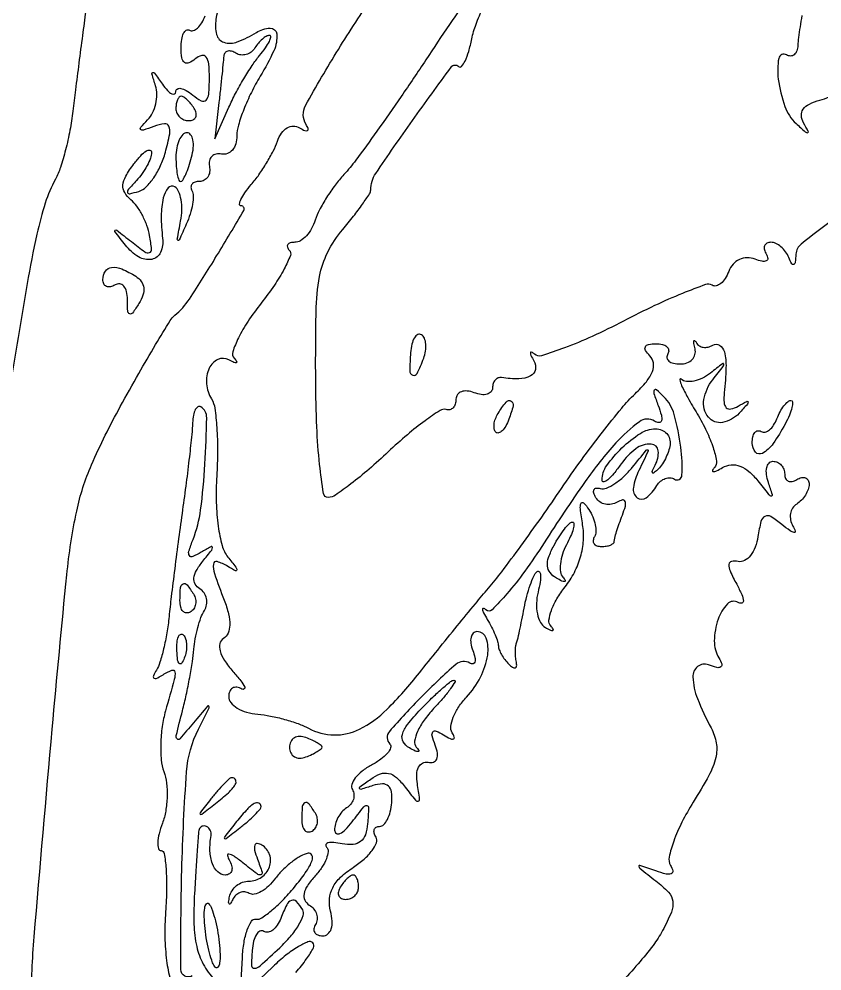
# Model space of a CAD drawing. Extents: x 0 to 848, y 0 to 1200.
# Drawn here: x 626.1 to 692.1, y 224.1 to 302.4 of the extents above; entities that cross this region are included whole.
import ezdxf

# ---------------------------------------------------------------- set-up
doc = ezdxf.new("R2010")
doc.units = 0

msp = doc.modelspace()

# ---------------------------------------------------------------- linework, layer by layer
for points in [[(643.013377, 304.704898, 0.073442), (642.285034, 302.335136, 0.099338), (642.343474, 301.078229, 0.258313), (642.940458, 300.437489, 0.172461), (644.04111, 300.466554, 0.047795), (645.61052, 301.250934, -0.129047), (646.734029, 301.60134, -0.401556), (647.276641, 301.127307, -0.129775), (647.041517, 299.749724, -0.030111), (645.931571, 297.6555, 0.021894), (645.194833, 296.318956, 0.021391), (644.571581, 294.912866, 0.021863), (644.132402, 293.633741, 0.07134), (644.003738, 292.75, -0.071655), (643.908667, 292.099851, -0.10234), (643.633911, 291.5875, -0.125092), (643.226078, 291.292822, -0.144545), (642.75, 291.25, 0.100253), (642.292652, 291.248882, 0.14682), (641.940625, 291.059375, 0.14682), (641.751118, 290.707348, 0.100253), (641.75, 290.25, -0.08289), (641.765278, 289.77264, -0.1107), (641.615476, 289.367188, -0.125071), (641.324806, 289.097737, -0.125321), (640.940983, 289, 0.074357), (640.568208, 288.944255, 0.145789), (640.320506, 288.779688, 0.18199), (640.235437, 288.535166, 0.125461), (640.315851, 288.25, -0.137005), (640.424337, 287.828923, -0.036544), (640.359261, 287.132812, -0.034205), (640.165117, 286.320694, -0.029484), (639.854343, 285.5, -0.001459), (639.263793, 284.19117, -0.432352), (639.163373, 284.157013, -0.327195), (639.108891, 284.269782, -0.001277), (639.385595, 285.749004, 0.040539), (639.481964, 286.650943, 0.048656), (639.42074, 287.501867, 0.055891), (639.223957, 288.184333, 0.15749), (638.90612, 288.558021, 0.377648), (638.365471, 288.465991, 0.112581), (637.965059, 287.649193, 0.058131), (637.793821, 286.172501, 0.030545), (637.908038, 284.325407, -0.135564), (637.73805, 283.174642, -0.247731), (637.012947, 282.601388, -0.186292), (635.934103, 282.803366, -0.088347), (634.863307, 283.76101, -0.001643), (633.981936, 284.892897, -0.445767), (634.001648, 285.001014, -0.312822), (634.137063, 284.993619, -0.001379), (635.338897, 284.053777, 0.01001), (636.451776, 283.214044, 0.241578), (636.825262, 283.15671, 0.35223), (636.997005, 283.423638, 0.016703), (636.838897, 284.553777, 0.044052), (636.620772, 285.372249, 0.033484), (636.245916, 286.222047, 0.034309), (635.782126, 286.976859, 0.064609), (635.296134, 287.5, -0.08516), (634.791893, 288.089351, -0.156923), (634.651605, 288.698067, -0.109595), (634.880468, 289.429834, -0.030363), (635.546134, 290.44113, -0.022862), (636.106022, 291.121494, -0.064523), (636.572927, 291.520908, -0.205433), (636.85775, 291.570843, -0.347875), (637, 291.39113, -0.090357), (636.91391, 290.918628, -0.033624), (636.632812, 290.301926, -0.031983), (636.228362, 289.655151, -0.033387), (635.75, 289.075, 0.010029), (635.098791, 288.356375, 0.237732), (635.033306, 288.09924, 0.415994), (635.201527, 287.992615, 0.018023), (635.94548, 288.19016, 0.122528), (636.55268, 288.553661, 0.047379), (637.183734, 289.313853, 0.043267), (637.740966, 290.306147, 0.040991), (638.130991, 291.397402, 0.014245), (638.492786, 292.923073, 0.15699), (638.426489, 293.539789, 0.336302), (638.049044, 293.747671, 0.054617), (637.185512, 293.522997, -0.010034), (636.324483, 293.214932, -0.291229), (636.107245, 293.268844, -0.390847), (636.104266, 293.460068, -0.012967), (636.671855, 294.062609, 0.080245), (637.081782, 294.635208, 0.058036), (637.347848, 295.375029, 0.057699), (637.437902, 296.161402, 0.076591), (637.327523, 296.871855, -0.004125), (637.028746, 297.841955, -0.433874), (637.091801, 297.950017, -0.297906), (637.236829, 297.89622, -0.003233), (637.890355, 297, 0.026304), (638.307211, 296.480473, 0.080508), (638.656911, 296.196906, 0.256423), (638.873967, 296.192858, 0.274032), (638.984687, 296.372445, -0.252988), (639.11266, 296.59956, -0.190508), (639.399408, 296.653396, -0.088992), (639.845641, 296.481124, -0.036711), (640.375, 296.103741, 0.05132), (641.079475, 295.631879, 0.331581), (641.47696, 295.693061, 0.178006), (641.702108, 296.189999, 0.018273), (641.75, 297.5, 0.023297), (641.695928, 298.65988, 0.136388), (641.48055, 299.224747, 0.311949), (641.115164, 299.350168, 0.105037), (640.589286, 299.074101, -0.066609), (640.061251, 298.743269, -0.279574), (639.704946, 298.785707, -0.193646), (639.486792, 299.162806, -0.035492), (639.428571, 299.981978, -0.035017), (639.476843, 300.670384, -0.074873), (639.628594, 301.179881, -0.144432), (639.852105, 301.431744, -0.285299), (640.109501, 301.432325, 0.223804), (640.416995, 301.39736, 0.103632), (640.771394, 301.606752, 0.071977), (641.12088, 302.032875, 0.044228), (641.406556, 302.617084, 0.041634)], [(663.206312, 304.44375, 0.003529), (661.470589, 301.910137, 0.002391), (659.527144, 299, -0.004217), (657.499286, 295.987338, -0.004798), (655.505285, 293.137279, -0.00437), (653.76855, 290.749369, -0.02666), (652.796534, 289.573715, 0.026183), (652.075003, 288.702715, 0.0198), (651.373857, 287.677559, 0.020158), (650.791056, 286.659589, 0.043107), (650.444049, 285.823715, -0.051265), (650.141057, 285.126155, -0.057972), (649.712341, 284.535716, -0.066479), (649.229245, 284.133583, -0.141286), (648.765946, 284, 0.059794), (648.389126, 283.954775, 0.179198), (648.177549, 283.812031, 0.250261), (648.149839, 283.603634, 0.107193), (648.306563, 283.360104, -0.299586), (648.399113, 282.911028, -0.026926), (647.892967, 281.815366, -0.028027), (647.082952, 280.47208, -0.017798), (646, 279, 0.021066), (644.923497, 277.516476, 0.032141), (644.131512, 276.137538, 0.033485), (643.66663, 275.007028, 0.270871), (643.77677, 274.479571, -0.037299), (643.986115, 274.210023, -0.490552), (643.951144, 274.106698, -0.19737), (643.767792, 274.117234, -0.018034), (643.354785, 274.333931, 0.242727), (642.446835, 274.373012, 0.18142), (641.73166, 273.648096, 0.125503), (641.513157, 272.375181, 0.119026), (641.922848, 271.124834, -0.105611), (642.192924, 270.368879, -0.016217), (642.353596, 268.771675, -0.017503), (642.416824, 266.846157, -0.014393), (642.353155, 264.790476, 0.021151), (642.315364, 262.625261, 0.028115), (642.47476, 260.663114, 0.030882), (642.795924, 259.07073, 0.105245), (643.272827, 258.133, -0.005409), (643.921177, 257.313601, -0.173809), (643.998775, 257.074963, -0.555197), (643.885102, 257.008764, -0.013676), (643.25, 257.367059, 0.056741), (642.384748, 257.761404, 0.477292), (642.07245, 257.558417, 0.110551), (642.162144, 256.791367, 0.006677), (642.961789, 254.600501, -0.029742), (643.321242, 253.454159, -0.06634), (643.423103, 252.547698, -0.096939), (643.277503, 251.877278, -0.153717), (642.896647, 251.436124, 0.203975), (642.605332, 251.023543, 0.124557), (642.626808, 250.418396, 0.075978), (642.989383, 249.638091, 0.033169), (643.684857, 248.728828, -0.012884), (644.318048, 247.967087, -0.049758), (644.648573, 247.44949, -0.379399), (644.606814, 247.290193, -0.286057), (644.416667, 247.284117, 0.095939), (644.003423, 247.427511, 0.167836), (643.651562, 247.359889, 0.167905), (643.416539, 247.08956, 0.096029), (643.333333, 246.660325, 0.175835), (643.512306, 246.167138, 0.082389), (644.034321, 245.718299, 0.066137), (644.806637, 245.379242, 0.049797), (645.719675, 245.211128, -0.027788), (646.763716, 245.065985, -0.018991), (647.929467, 244.790974, -0.019184), (649.036316, 244.438843, -0.036271), (649.891335, 244.058156, 0.118285), (651.982179, 243.511069, 0.121678), (654.069743, 243.981661, 0.080937), (656.331107, 245.614605, 0.028461), (659, 248.615198, -0.001844), (660.498852, 250.492615, -0.001527), (662.108558, 252.481244, -0.001541), (663.595589, 254.295446, -0.004147), (664.667432, 255.573182, 0.014341), (665.755026, 256.924715, 0.004369), (667.323998, 259.031177, 0.004371), (669.04113, 261.422705, 0.00476), (670.667432, 263.777318, -0.008429), (672.297364, 266.100545, -0.00811), (674.025261, 268.397881, -0.008064), (675.613122, 270.372687, -0.028984), (676.716436, 271.553952, 0.030845), (677.635038, 272.544816, 0.07849), (678.128634, 273.388713, 0.12557), (678.21537, 274.091749, 0.166082), (677.933102, 274.666898, -0.052436), (677.574246, 275.1101, -0.26367), (677.555756, 275.416667, -0.238441), (677.814172, 275.612013, -0.044817), (678.422678, 275.666667, -0.056228), (678.95633, 275.606464, -0.121312), (679.323238, 275.421875, -0.190134), (679.467898, 275.148993, -0.167862), (679.396994, 274.833333, 0.173729), (679.329887, 274.51779, 0.189143), (679.481998, 274.244792, 0.118144), (679.861101, 274.060077, 0.054602), (680.409598, 274, 0.083951), (680.969849, 274.094735, 0.115847), (681.398977, 274.367188, 0.130752), (681.628875, 274.773964, 0.124004), (681.63251, 275.25, -0.013522), (681.536093, 275.697812, -0.104704), (681.541122, 275.91067, -0.599324), (681.61385, 275.929915, -0.060357), (681.749305, 275.743769, 0.125204), (681.980701, 275.499143, 0.105917), (682.315661, 275.375723, 0.094753), (682.704231, 275.393985, 0.079585), (683.08541, 275.552786, -0.288978), (683.653586, 275.547642, -0.192652), (684.042708, 275.000818, -0.06766), (684.176195, 273.705819, -0.01823), (684.033778, 271.640689, 0.040394), (684.013828, 270.828765, 0.187998), (684.204659, 270.41028, 0.256131), (684.580198, 270.306419, 0.071315), (685.168623, 270.537394, -0.007479), (685.884717, 270.929976, -0.520743), (685.988516, 270.876768, -0.220537), (685.932797, 270.694854, -0.004208), (685.25, 269.946704, -0.160536), (683.891038, 269.196755, -0.280356), (682.727354, 269.635789, -0.211061), (682.365694, 271.068084, -0.124906), (683.092382, 272.707618, 0.001659), (683.974812, 273.838963, 0.250554), (684.00142, 273.995756, 0.514434), (683.902185, 274.026196, 0.002409), (682.907991, 273.258676, -0.05149), (682.237342, 272.838807, -0.063342), (681.539338, 272.599755, -0.075668), (680.920639, 272.567307, -0.158659), (680.484334, 272.758676, 0.720793), (680.37678, 272.696944, 0.059123), (680.531602, 272.225738, 0.019023), (681.038164, 271.237339, 0.007319), (681.813089, 269.903412, -0.02347), (682.586911, 268.466478, -0.033717), (683.122454, 267.124287, -0.035769), (683.391987, 266.026369, -0.230194), (683.236746, 265.493087, 0.068358), (683.070774, 265.25011, 0.556937), (683.12817, 265.157233, 0.116194), (683.395163, 265.219859, 0.015976), (683.901704, 265.49245, -0.111539), (684.599315, 265.710912, -0.111083), (685.32422, 265.608806, -0.088881), (686.059783, 265.169398, -0.048293), (686.786236, 264.402775, 0.00339), (687.668321, 263.286568, 0.18282), (687.897047, 263.151444, 0.560557), (687.990693, 263.258016, 0.007753), (687.665917, 264.25, -0.048448), (687.505348, 264.920394, -0.086249), (687.524475, 265.485937, -0.132104), (687.71268, 265.857763, -0.213023), (688.031385, 266, -0.108533), (688.400926, 265.918829, -0.099707), (688.715469, 265.688914, -0.095452), (688.926389, 265.345293, -0.090291), (689, 264.940983, 0.108972), (689.078288, 264.586039, 0.182303), (689.29375, 264.3746, 0.161196), (689.6179, 264.343488, 0.082592), (690, 264.5, -0.076764), (690.382383, 264.661825, -0.154201), (690.70625, 264.642737, -0.186277), (690.920761, 264.449529, -0.117858), (691, 264.118034, -0.086394), (690.925326, 263.689086, -0.053381), (690.701458, 263.227275, -0.051591), (690.37245, 262.804343, -0.063334), (689.983688, 262.489919, 0.114024), (689.650317, 262.159704, 0.098926), (689.473972, 261.699422, 0.092469), (689.482162, 261.179442, 0.085227), (689.675647, 260.680902, -0.052364), (689.866199, 260.271498, -0.559848), (689.7713, 260.156459, -0.12348), (689.442994, 260.289657, -0.012458), (688.769159, 260.808374, 0.031009), (687.860879, 261.455389, 0.262698), (687.378215, 261.476245, 0.218522), (687.051827, 261.064198, 0.022193), (686.803459, 259.808374, -0.053723), (686.575353, 258.944705, -0.076301), (686.182814, 258.255715, -0.099017), (685.694424, 257.841643, -0.179685), (685.183436, 257.764274, 0.094623), (684.632868, 257.773427, 0.345662), (684.414517, 257.530967, 0.125057), (684.51427, 256.986821, 0.015318), (685.056945, 255.893597, -0.018573), (685.470112, 255.047488, -0.085382), (685.602962, 254.520085, -0.376719), (685.468979, 254.34168, -0.192235), (685.171765, 254.393844, 0.357811), (684.290956, 254.275411, 0.104762), (683.533877, 253.015681, 0.078074), (683.217109, 251.24012, 0.144567), (683.599497, 249.83901, -0.055061), (683.831017, 249.351743, -0.344045), (683.747586, 249.107505, -0.210968), (683.417694, 249.053228, -0.028417), (682.732571, 249.272381, 0.267117), (681.845224, 249.133149, 0.238349), (681.456614, 248.274827, 0.083886), (681.836512, 246.494238, 0.028461), (682.954881, 244.084306, -0.081141), (683.376194, 242.852153, -0.101177), (683.335005, 241.645682, -0.065058), (682.771922, 240.175321, -0.016861), (681.48877, 237.98221, 0.023255), (680.559282, 236.345934, 0.031462), (679.885834, 234.784489, 0.032475), (679.510838, 233.477267, 0.194397), (679.628018, 232.792863, -0.085211), (679.810819, 232.339881, -0.371244), (679.683444, 232.105272, -0.153324), (679.253455, 232.080228, -0.022936), (678.414045, 232.332515, 0.002498), (677.104473, 232.785224, 0.518158), (677.010747, 232.71713, 0.226907), (677.092392, 232.552299, 0.001432), (678.42521, 231.514095, -0.037845), (679.454197, 230.584738, -0.15887), (679.808556, 229.842592, -0.132779), (679.689391, 228.956299, -0.023437), (678.961027, 227.427178, -0.039061), (678.187044, 226.218269, -0.015885), (676.958631, 224.697109, -0.015604), (675.528196, 223.137738, -0.019192)], [(627.119028, 221.439006, -0.020174), (627.360536, 226.920369, -0.001117), (628.84349, 244, -0.002658), (630.04131, 256.683687, -0.027075), (630.849846, 261.905758, -0.0514), (632.073982, 265.721261, -0.022392), (634.429379, 270.5, -0.003526), (635.949129, 273.218404, -0.00514), (637.329843, 275.590625, -0.002651), (638.528741, 277.578556, -0.086295), (638.898489, 278, 0.078388), (640.112908, 279.341125, 0.008509), (642.344555, 282.881881, 0.004297), (644.573254, 286.62728, 0.578878), (644.359201, 287, -0.438699), (644.227824, 287.142741, -0.090691), (644.328098, 287.514063, -0.045479), (644.662573, 288.07774, -0.020797), (645.193013, 288.75, 0.024792), (645.815711, 289.552278, 0.017002), (646.443948, 290.518618, 0.017174), (646.98662, 291.493095, 0.033029), (647.340938, 292.313382, -0.063551), (647.679379, 292.981909, -0.107943), (648.131754, 293.412021, -0.137788), (648.640635, 293.553554, -0.138627), (649.147446, 293.408874, 0.030515), (649.576041, 293.178853, 0.233804), (649.797759, 293.185019, 0.375186), (649.858906, 293.344672, 0.050412), (649.688269, 293.695374, -0.27029), (649.648626, 295.24301, -0.013119), (652.344944, 299.859781, -0.012849), (655.237618, 304.269884, -0.467722)], [(631.591867, 303, 0.001223), (631.32463, 301.005661, 0.000824), (631.028912, 298.727945, 0.00083), (630.750139, 296.523632, 0.00165), (630.537921, 294.775981, -0.017992), (630.296065, 293.212972, -0.01565), (629.933168, 291.596205, -0.015925), (629.512172, 290.153603, -0.043929), (629.096699, 289.180683, 0.045358), (628.270861, 287.231431, 0.023213), (627.578031, 284.664983, 0.011919), (626.78386, 280.610283, 0.001969), (625.469835, 272.75, 0.023571)], [(692.957829, 285.852444, 0.00997), (690.352641, 283.860865, 0.214796), (689.921053, 283.021642, -0.016463), (689.864882, 282.360531, -0.259955), (689.737121, 282.183948, -0.400722), (689.573685, 282.239281, -0.024646), (689.337719, 282.75, 0.061896), (689.072143, 283.227966, 0.05974), (688.69489, 283.632812, 0.064692), (688.268252, 283.907552, 0.111184), (687.85765, 284, 0.119997), (687.535067, 283.921451, 0.187044), (687.348041, 283.709615, 0.152563), (687.331808, 283.389517, 0.075506), (687.492921, 283.011454, -0.113704), (687.607357, 282.674215, -0.328537), (687.488981, 282.47409, -0.156516), (687.135695, 282.441753, -0.036809), (686.560367, 282.615209, 0.093348), (685.899735, 282.735594, 0.108025), (685.276775, 282.595554, 0.105905), (684.760066, 282.204895, 0.086717), (684.403645, 281.609498, -0.049045), (684.1141, 281.031524, -0.078271), (683.75111, 280.616532, -0.11052), (683.376031, 280.423273, -0.205105), (683.043358, 280.473203, 0.229288), (682.501759, 280.529071, 0.009112), (680.594812, 279.797717, 0.014484), (678.317062, 278.798488, 0.009562), (675.756961, 277.525308, -0.0123), (673.195198, 276.26875, -0.018863), (670.912627, 275.32059, -0.013833), (669.031678, 274.679852, -0.264259), (668.448493, 274.807849, 0.057339), (668.208604, 274.978459, 0.541577), (668.116592, 274.929493, 0.136802), (668.158767, 274.70145, 0.016851), (668.398692, 274.25, -0.179305), (668.518649, 273.539903, -0.23057), (668.128038, 273.016045, -0.117196), (667.168331, 272.777581, -0.041729), (665.75, 272.881579, 0.132511), (665.464337, 272.850929, 0.11996), (665.220312, 272.680683, 0.103422), (665.056543, 272.39249, 0.077818), (665, 272.031385, -0.184534), (664.877514, 271.710807, -0.147206), (664.559375, 271.516384, -0.100118), (664.074366, 271.488865, -0.055937), (663.5, 271.638374, 0.06502), (662.926101, 271.77672, 0.112257), (662.440625, 271.719716, 0.151946), (662.121257, 271.480915, 0.158089), (662, 271.106989, -0.074892), (661.939097, 270.702668, -0.115375), (661.761459, 270.398615, -0.140989), (661.496851, 270.242801, -0.138552), (661.187946, 270.25, 0.221507), (660.69059, 270.18127, 0.014378), (659.457661, 269.33406, 0.018767), (658.005729, 268.187691, 0.012743), (656.437946, 266.780843, -0.011072), (654.858448, 265.353927, -0.015122), (653.370092, 264.144671, -0.011882), (652.09364, 263.217316, -0.143816), (651.524068, 263.029286, -0.379519), (651.116785, 263.366987, -0.011334), (650.805336, 265.741661, -0.016537), (650.574718, 268.824286, -0.008678), (650.481497, 272.668233, -0.006457), (650.515499, 278.312308, -0.039705), (650.800653, 281.203591, -0.072868), (651.463095, 283.18165, -0.057782), (652.707429, 285.064146, 0.008713), (653.5857, 286.145617, 0.012321), (654.326557, 287.140639, 0.008501), (654.904785, 287.988795, 0.146374), (655, 288.307072, -0.149766), (655.414108, 289.658577, -0.005799), (658.424174, 293.999974, -0.003683), (661.606358, 298.408661, -0.459717), (662.211663, 298.455004, 0.431581), (662.454195, 298.462152, 0.069596), (662.747523, 298.902624, 0.041678), (663.046052, 299.683341, 0.020585), (663.299408, 300.715278, -0.039943), (663.647218, 301.927419, -0.025663), (664.231464, 303.269488, -0.025765)], [(690.419748, 302.638395, 0.006862), (690.260184, 301.702976, 0.006944), (690.136236, 300.831891, 0.01727), (690.076511, 300.190983, -0.068641), (689.984962, 299.728563, -0.133346), (689.77468, 299.419636, -0.1779), (689.483011, 299.311211, -0.14025), (689.156441, 299.403314, 0.527636), (688.510381, 299.116776, 0.079998), (688.471847, 297.417208, 0.049708), (689.012407, 295.172555, 0.122255), (689.934001, 293.762703, 0.004103), (690.692404, 293.069756, 0.208207), (690.878902, 293.007627, 0.535549), (690.933776, 293.108442, 0.007783), (690.546089, 293.817308, -0.114356), (690.36757, 294.41924, -0.172862), (690.518054, 294.939136, -0.125065), (691.023488, 295.363018, -0.048351), (691.888137, 295.680998, 0.053363), (692.641003, 295.966447, 0.090962)], [(640.338703, 223.70933, -0.585355), (639.404701, 224.226377, -0.007808), (639.482907, 232.395499, -0.011833), (639.878496, 240.486495, -0.098935), (640.849924, 244, 0.000875), (641.723772, 245.740836, 0.296902), (641.707602, 245.88238, 0.467549), (641.598996, 245.882935, 0.001085), (640.436435, 244.5, -0.00459), (639.315619, 243.185539, -0.45095), (639.097518, 243.183733, -0.248425), (639.025553, 243.471818, -0.002712), (639.53829, 245.5, 0.009795), (639.847111, 246.798722, 0.007634), (640.13336, 248.221084, 0.007729), (640.359396, 249.554894, 0.018558), (640.474705, 250.550498, -0.025504), (640.587463, 251.418444, -0.020917), (640.793395, 252.330718, -0.021411), (641.05426, 253.15455, -0.051069), (641.333996, 253.7314, 0.093102), (641.519632, 254.213002, 0.096351), (641.514596, 254.723072, 0.099211), (641.320577, 255.182284, 0.10531), (640.967754, 255.519929, -0.123713), (640.583939, 255.914921, -0.158267), (640.478336, 256.408098, -0.106288), (640.678377, 257.022486, -0.038601), (641.201442, 257.780986, 0.004237), (641.936338, 258.704019, 0.209233), (641.993236, 258.925539, 0.520164), (641.868992, 258.985617, 0.008404), (641.080061, 258.527914, -0.031869), (640.383265, 258.166223, -0.370429), (640.111233, 258.248717, -0.221802), (640.063487, 258.613047, -0.016407), (640.40659, 259.585955, 0.060186), (641.027828, 262.002543, 0.018235), (641.387286, 265.777701, 0.01061), (641.529188, 269.585722, 0.264215), (641.043824, 270.472915, 0.279083), (640.806221, 270.475115, 0.140224), (640.592522, 270.248969, 0.075187), (640.437134, 269.792911, 0.036074), (640.371449, 269.176581, -0.017316), (640.304836, 268.208299, -0.002974), (640.103927, 266.376871, -0.003237), (639.841225, 264.228635, -0.002885), (639.540953, 262, 0.001925), (639.220427, 259.655072, 0.001597), (638.896864, 257.156905, 0.001612), (638.615042, 254.865678, 0.004351), (638.434323, 253.236273, -0.016002), (638.25493, 251.903114, -0.016438), (637.991854, 250.596161, -0.016403), (637.689922, 249.480548, -0.064203), (637.396024, 248.831764, 0.030267), (637.154844, 248.382909, 0.321229), (637.191707, 248.190295, 0.308619), (637.389507, 248.158094, 0.029074), (637.845492, 248.404508, -0.037045), (638.669274, 248.832875, -0.505966), (638.918019, 248.686678, -0.092866), (638.867142, 248.071975, -0.002588), (638.14529, 245.493398, 0.034555), (637.871022, 244.200579, 0.028259), (637.75317, 242.791811, 0.029133), (637.794269, 241.478793, 0.064098), (638.010641, 240.5, -0.05909), (638.225811, 239.570738, -0.034477), (638.272258, 238.426563, -0.034024), (638.15928, 237.25793, -0.048324), (637.890102, 236.25, 0.026908), (637.619619, 235.387051, 0.049716), (637.50947, 234.66112, 0.07629), (637.559566, 234.167043, 0.342056), (637.774751, 234.000622, -0.371293), (638.044315, 233.768841, -0.018702), (638.184597, 232.52364, -0.022506), (638.232961, 230.900065, -0.013488), (638.151538, 228.971725, 0.021481), (638.096532, 226.874213, 0.028016), (638.236072, 224.959646, 0.030362), (638.534437, 223.403872, 0.111089)], [(624.46589, 255, -0.000837), (623.736161, 233.756128, -0.006167)], [(648.841073, 223.993777, 0.029696), (649.731553, 225.109823, 0.030139), (650.297874, 226.025653, 0.3311), (650.238757, 226.42791, 0.302167), (649.845198, 226.507078, 0.037971), (649.028096, 226.097878, 0.034408), (648.030048, 225.401842, 0.021557), (646.960039, 224.461715), (644.281414, 221.895429), (644.457909, 225.197715, -0.026896), (644.593036, 226.453702, -0.043963), (644.856568, 227.490871, -0.056293), (645.19598, 228.195017, -0.295922), (645.567202, 228.366954, 0.186768), (646.065294, 228.482321, 0.026481), (646.91779, 229.130172, 0.027169), (647.885004, 230.044158, 0.020085), (648.855061, 231.151974, 0.018549), (649.732961, 232.326325, 0.060545), (650.18367, 233.183866, 0.202098), (650.16772, 233.628398, 0.349081), (649.855061, 233.78502, 0.078388), (649.24206, 233.551642, 0.033599), (648.510763, 233.064748, 0.032203), (647.786003, 232.430421, 0.036606), (647.181578, 231.73327, -0.042787), (646.614693, 231.095493, -0.059351), (646.001881, 230.639137, -0.074977), (645.437775, 230.419134, -0.196409), (645.016988, 230.489501, 0.117837), (644.654919, 230.609078, 0.111173), (644.269449, 230.555918, 0.102421), (643.91953, 230.33526, 0.086326), (643.66041, 229.981231, -0.021354), (643.472983, 229.640017, -0.481341), (643.375818, 229.627455, -0.241254), (643.32848, 229.766251, -0.013785), (643.408333, 230.225, -0.094609), (643.607705, 230.712011, -0.079717), (643.982448, 231.125469, -0.079021), (644.47118, 231.403785, -0.090231), (645, 231.5, 0.150932), (646.03264, 231.818984, 0.157911), (646.683157, 232.660022, 0.170138), (646.691336, 233.673787, 0.173779), (646.064241, 234.460297, 0.110213), (645.684304, 234.59215, 0.359261), (645.476729, 234.457542, 0.140627), (645.465742, 234.039344, 0.026416), (645.698685, 233.301938, -0.010751), (646.077899, 232.220617, -0.434858), (645.969183, 232.023766, -0.228292), (645.665878, 232.086217, -0.005425), (644.495272, 233, 0.015253), (643.77191, 233.542125, 0.098966), (643.357363, 233.724946, 0.531276), (643.234924, 233.608889, 0.094388), (643.367059, 233.25, -0.063696), (643.577268, 232.7713, -0.132816), (643.586349, 232.367188, -0.188594), (643.399421, 232.102241, -0.146934), (643.059017, 232, -0.192799), (642.436678, 232.249237, -0.115856), (641.995628, 232.924978, -0.080383), (641.79819, 233.967551, -0.045867), (641.881579, 235.25, 0.154139), (641.8172, 235.67809, 0.161756), (641.519284, 235.981736, 0.211227), (641.159054, 236.002601, 0.217734), (640.90739, 235.75, 0.069976), (640.86437, 235.553034, 0.000688), (640.75708, 234.104688, 0.002251), (640.643219, 232.43446, 0.001455), (640.525743, 230.5, 0.020039), (640.480777, 227.955644, 0.050706), (640.708858, 226.121637, 0.066315), (641.246578, 224.682103, 0.06244), (642.150953, 223.400847, -0.039328)]]:
    msp.add_lwpolyline(points, format="xyb")
for points in [[(645.489919, 299.983688, -0.090427), (645.179369, 299.639411, -0.095498), (644.77286, 299.434921, -0.099685), (644.334197, 299.401101, -0.108373), (643.930902, 299.542705, 0.067996), (643.569612, 299.703091, 0.128608), (643.253213, 299.711382, 0.172444), (643.032656, 299.569657, 0.14428), (642.9311, 299.309017, -0.004062), (642.886237, 298.828441, -0.000597), (642.786348, 297.856399, -0.000674), (642.665375, 296.707907, -0.000579), (642.535082, 295.5), (642.207963, 292.5), (643.353982, 295.104412, -0.017435), (643.892977, 296.221933, -0.012671), (644.566513, 297.427169, -0.012829), (645.264812, 298.539487, -0.027227), (645.872445, 299.354412, 0.019069), (646.359935, 299.986433, 0.040509), (646.676227, 300.516608, 0.07403), (646.789889, 300.872498, 0.4623), (646.681462, 301, 0.132438), (646.421432, 300.929895, 0.044908), (646.099032, 300.701458, 0.040919), (645.771863, 300.372589, 0.036876)], [(639, 295, 0.105053), (639.081062, 294.618444, 0.099167), (639.311086, 294.29375, 0.09642), (639.654762, 294.076123, 0.093332), (640.059017, 294, 0.108972), (640.413961, 294.078288, 0.182303), (640.6254, 294.29375, 0.161196), (640.656512, 294.6179, 0.082592), (640.5, 295, 0.029505), (640.231006, 295.382774, 0.035638), (639.933975, 295.70625, 0.038439), (639.65171, 295.934461, 0.151918), (639.440983, 296, 0.210953), (639.272352, 295.92554, 0.081139), (639.129539, 295.70625, 0.061769), (639.032345, 295.382849, 0.042167)], [(639, 291, 0.018041), (639.027671, 290.233356, 0.029316), (639.112615, 289.5875, 0.029396), (639.233718, 289.109555, 0.326917), (639.383369, 289, 0.269386), (639.560437, 289.102864, 0.023188), (639.807757, 289.5875, 0.025621), (640.061542, 290.233613, 0.016817), (640.289749, 291, 0.040966), (640.424365, 291.766322, 0.070464), (640.392877, 292.4125, 0.106581), (640.210205, 292.842465, 0.24384), (639.90638, 293, 0.206609), (639.559898, 292.850443, 0.082769), (639.266249, 292.4125, 0.063112), (639.066544, 291.765641, 0.043375)], [(635.697214, 281.208294, -0.092797), (636.152692, 280.782841, -0.129779), (636.35644, 280.267172, -0.11243), (636.292169, 279.661663, -0.058625), (635.962526, 278.973607, -0.013574), (635.436752, 278.190121, -0.33498), (635.202664, 278.116132, -0.302115), (635.047548, 278.322877, -0.012107), (635.015313, 279.309017, 0.055749), (634.93719, 279.957742, 0.119238), (634.710748, 280.405088, 0.187649), (634.380043, 280.583129, 0.170746), (634, 280.5, -0.082592), (633.6179, 280.343488, -0.161196), (633.29375, 280.3746, -0.182303), (633.078288, 280.586039, -0.108972), (633, 280.940983, -0.144623), (633.202677, 281.627037, -0.228219), (633.716819, 281.94052, -0.12702), (634.559848, 281.809741, -0.03994)], [(658.269735, 274.930722, 0.01644), (658.207033, 273.449592, 0.30258), (658.451701, 273.07469, 0.402215), (658.807591, 273.208603, 0.01992), (659.349337, 274.467975, 0.05214), (659.509264, 275.063819, 0.063531), (659.527236, 275.640664, 0.075558), (659.408436, 276.11266, 0.156206), (659.163912, 276.398697, 0.259868), (658.868239, 276.412037, 0.140997), (658.592392, 276.158362, 0.079088), (658.379055, 275.638259, 0.039075)], [(678.610693, 270.585955, -0.023824), (678.86941, 269.795604, -0.124481), (678.878961, 269.341373, -0.362573), (678.681463, 269.191712, -0.127275), (678.315299, 269.305135, 0.307299), (677.061167, 269.251545, 0.048826), (675.14021, 267.509622, 0.031725), (672.610434, 264.337615, 0.009973), (669.232038, 259.29037, -0.013328), (667.649562, 256.960158, -0.022705), (666.190485, 255.113272, -0.019368), (664.961766, 253.801606, -0.39747), (664.465972, 253.79037, 0.098056), (664.254405, 253.916758, 0.562677), (664.17333, 253.850921, 0.086165), (664.271397, 253.542858, 0.014469), (664.574362, 253, -0.016966), (664.918086, 252.376819, -0.018092), (665.210963, 251.744792, -0.017978), (665.422638, 251.185491, -0.075867), (665.484687, 250.833333, 0.088734), (665.548346, 250.519246, 0.034487), (665.740294, 250.117708, 0.032795), (666.013299, 249.701406, 0.034864), (666.333333, 249.333333, 0.045993), (666.641933, 249.076826, 0.218261), (666.86261, 249.038542, 0.313508), (666.981271, 249.177949, 0.074301), (666.964912, 249.5, -0.024973), (666.901871, 249.919545, -0.023303), (666.879038, 250.353125, -0.023992), (666.895275, 250.739864, -0.069606), (666.955889, 251, 0.034573), (667.053956, 251.318385, 0.003736), (667.223694, 252.069663, 0.004573), (667.411156, 252.968632, 0.00367), (667.596921, 253.939278, -0.018881), (667.814443, 254.914238, -0.021583), (668.097139, 255.82673, -0.021343), (668.400458, 256.572533, -0.103021), (668.670262, 256.939278, -0.420252), (668.848987, 256.927739, -0.168685), (668.949025, 256.674643, -0.05194), (668.912278, 256.078832, -0.019013), (668.74153, 255.250996, 0.051926), (668.615551, 254.341682, 0.059569), (668.69004, 253.468374, 0.068797), (668.942073, 252.759193, 0.144076), (669.34388, 252.340671, 0.017867), (669.760955, 252.121487, 0.18771), (669.949699, 252.10692, 0.499661), (669.986734, 252.208386, 0.03945), (669.782755, 252.473586, -0.219626), (669.636192, 252.943856, -0.055518), (669.832433, 253.741651, -0.046156), (670.286424, 254.69518, -0.032489), (670.959067, 255.675091, 0.047914), (671.722915, 256.864803, 0.049943), (672.233853, 258.162051, 0.051538), (672.466006, 259.495153, 0.058386), (672.404777, 260.79118, -0.009386), (672.215717, 262.085207, -0.128269), (672.276324, 262.553, -0.548595), (672.484871, 262.591656, -0.042172), (672.912482, 262.047746, -0.045252), (673.241534, 261.433091, -0.049626), (673.442512, 260.787753, -0.055641), (673.495786, 260.207611, -0.134294), (673.375, 259.797746, 0.111548), (673.27049, 259.494014, 0.183592), (673.337881, 259.234338, 0.15914), (673.573209, 259.059818, 0.080793), (673.940983, 259, 0.037631), (674.346537, 259.030566, 0.056473), (674.688914, 259.12285, 0.074153), (674.92276, 259.258031, 0.228512), (675, 259.418213, -0.067459), (675.034334, 259.671534, -0.007698), (675.196795, 260.226413, -0.009187), (675.413402, 260.883138, -0.00736), (675.669939, 261.582257, 0.025479), (675.911263, 262.321702, 0.163644), (675.888036, 262.70901, 0.369149), (675.666798, 262.82397, 0.081564), (675.239037, 262.647733, -0.093481), (674.769836, 262.467282, -0.096465), (674.272561, 262.473051, -0.099139), (673.824532, 262.663303, -0.104888), (673.494769, 263.008465, -0.059621), (673.318169, 263.389029, -0.190998), (673.335198, 263.663018, -0.257463), (673.522425, 263.798752, -0.09794), (673.855088, 263.774777, 0.165532), (674.352146, 263.805077, 0.047957), (675.041549, 264.168216, 0.04254), (675.788459, 264.754727, 0.0344), (676.484584, 265.5, -0.000832), (677.633606, 266.908736, -0.343023), (677.749317, 266.935102, -0.417366), (677.784838, 266.835687, -0.000912), (677.019982, 265.25, 0.070369), (676.568365, 263.843748, 0.268566), (676.875883, 263.012948, 0.357127), (677.622994, 263.008826, 0.084379), (678.510081, 264.016312, -0.077902), (678.810891, 264.366945, -0.090282), (679.190759, 264.587564, -0.10078), (679.589098, 264.645816, -0.125122), (679.945247, 264.533839, 0.571167), (680.55992, 264.857229, 0.044681), (680.466416, 267.151828, 0.034657), (679.920089, 269.856446, 0.130928), (679.055893, 271.334862, 0.017819), (678.473446, 271.872927, 0.466095), (678.287929, 271.842581, 0.219507), (678.258648, 271.562545, 0.009003)], [(666.345077, 269.456872, -0.035865), (666.083816, 268.899181, -0.069269), (665.786868, 268.507038, -0.118528), (665.50546, 268.335123, -0.281567), (665.276326, 268.390341, -0.156651), (665.142323, 268.651151, -0.070517), (665.133355, 269.040231, -0.059701), (665.242038, 269.490157, -0.049364), (665.458881, 269.933469, -0.030391), (666.120758, 270.871774, -0.36195), (666.525317, 270.954259, -0.344086), (666.696703, 270.564815, -0.029555)], [(689.029806, 269.055694, -0.030326), (688.046036, 267.458412, -0.109141), (687.168279, 266.655798, -0.36486), (686.60243, 266.756671, -0.175437), (686.333333, 267.5, -0.051237), (686.385644, 268.009144, -0.111339), (686.547344, 268.364975, -0.186095), (686.786219, 268.51292, -0.187169), (687.061882, 268.461755, 0.197208), (687.38442, 268.408327, 0.113133), (687.744856, 268.582691, 0.081053), (688.090811, 268.966815, 0.051297), (688.36383, 269.505744, -0.030887), (688.624919, 270.077806, -0.04047), (688.935224, 270.561062, -0.045541), (689.247259, 270.900932, -0.186377), (689.503799, 271, -0.408992), (689.646181, 270.860138, -0.064334), (689.598273, 270.42886, -0.04164), (689.388845, 269.801835, -0.021457)], [(679.582666, 267.362278, -0.046963), (679.446732, 266.805806, -0.033111), (679.196027, 266.212238, -0.033566), (678.877194, 265.671734, -0.058167), (678.535286, 265.278944, -0.032353), (678.241636, 265.044547, -0.470839), (678.129543, 265.075705, -0.220372), (678.132098, 265.255207, -0.01807), (678.355987, 265.680902, 0.15209), (678.616545, 266.854623, 0.378331), (678.030611, 267.41601, 0.171115), (676.77085, 267.028641, 0.080805), (675.568422, 265.794224, -0.01752), (674.964871, 264.993746, -0.0452), (674.460724, 264.475307, -0.132037), (674.148111, 264.325653, -0.469169), (674, 264.448753, -0.155197), (674.380147, 265.64398, -0.047449), (675.632334, 267.098752, -0.047571), (677.145848, 268.298335, -0.144782), (678.391211, 268.666667, -0.096429), (678.9042, 268.566804, -0.111987), (679.311646, 268.283502, -0.115339), (679.549009, 267.859669, -0.107052)], [(671.070368, 259.131483, 0.044238), (670.740635, 258.358024, 0.051989), (670.574095, 257.579249, 0.059881), (670.582696, 256.908747, 0.15162), (670.785184, 256.471158, -0.051743), (670.969033, 256.219504, -0.535795), (670.922041, 256.123741, -0.147374), (670.699681, 256.160031, -0.016962), (670.247296, 256.400363, -0.095464), (669.727801, 256.849247, -0.14788), (669.512713, 257.39695, -0.107083), (669.607358, 258.105555, -0.036332), (670.032479, 259.060688, -0.018686), (670.466472, 259.803497, -0.026088), (670.912363, 260.430327, -0.024663), (671.318031, 260.893061, -0.203153), (671.570368, 261, -0.42635), (671.693836, 260.871329, -0.055108), (671.629743, 260.451123, -0.037828), (671.418554, 259.848522, -0.019675)], [(640.457295, 255.069098, -0.090093), (640.612382, 254.673795, -0.095385), (640.614038, 254.257398, -0.099739), (640.463027, 253.88478, -0.108766), (640.182979, 253.613087, -0.158515), (639.860929, 253.534562, -0.191218), (639.582917, 253.669932, -0.126631), (639.394948, 254.024148, -0.059057), (639.333333, 254.543989, -0.019984), (639.376303, 255.618676, -0.269722), (639.59208, 255.929499, -0.350126), (639.913397, 255.852054, -0.02679)], [(663.381557, 250.448062, -0.033244), (663.556136, 249.883584, -0.114378), (663.558313, 249.502708, -0.305925), (663.404496, 249.357976, -0.180622), (663.146998, 249.40915, 0.329772), (661.999285, 249.313083, 0.017431), (659.159178, 246.638185, 0.017424), (656.529786, 243.790946, 0.392528), (656.568062, 242.765271, -0.294197), (656.636606, 242.44858, -0.089583), (656.373208, 242.006951, -0.058223), (655.824544, 241.507974, -0.032585), (655.057638, 241.030847, 0.041316), (654.288085, 240.533253, 0.063031), (653.724764, 239.973228, 0.085397), (653.439202, 239.440496, 0.222373), (653.488304, 239.018925, -0.114643), (653.61788, 238.634728, -0.100378), (653.574188, 238.212402, -0.093637), (653.363162, 237.816676, -0.085354), (653.016312, 237.510081, 0.075625), (652.62987, 237.181577, 0.054863), (652.307884, 236.716624, 0.054894), (652.094904, 236.193125, 0.075998), (652.031803, 235.690983, 0.240281), (652.177878, 235.422523, 0.265679), (652.469909, 235.398672, 0.091696), (652.931226, 235.728531, 0.029755), (653.478568, 236.368325, -0.004408), (654.427341, 237.59841, -0.262162), (654.678171, 237.70216, -0.39304), (654.822276, 237.531497, -0.006857), (654.741266, 236.215318, -0.061833), (654.559823, 235.314193, -0.145654), (654.169953, 234.758124, -0.149692), (653.547619, 234.514687, -0.066584), (652.659195, 234.565633, 0.023787), (651.957667, 234.666417, 0.074638), (651.48353, 234.640847, 0.262287), (651.321714, 234.500093, 0.289526), (651.366875, 234.299792, -0.22465), (651.498772, 233.930958, -0.06897), (651.3567, 233.340827, -0.053836), (650.990595, 232.640246, -0.03663), (650.437039, 231.930429, 0.034984), (649.800942, 231.120274, 0.099314), (649.524113, 230.461299, 0.161207), (649.58715, 229.938244, 0.145417), (649.951169, 229.530179, -0.084757), (650.320574, 229.204427, -0.093396), (650.545944, 228.784686, -0.100439), (650.593674, 228.337334, -0.115423), (650.457295, 227.930902, 0.104238), (650.329473, 227.576167, 0.179617), (650.396316, 227.273452, 0.165024), (650.652117, 227.070406, 0.086169), (651.057614, 227, 0.178798), (651.482046, 227.156787, 0.13996), (651.755194, 227.569213, 0.09344), (651.833799, 228.218278, 0.047525), (651.701703, 229.032688, -0.08363), (651.611735, 230.041956, -0.100612), (651.873175, 230.956258, -0.08467), (652.519332, 231.809775, -0.043482), (653.576485, 232.642072, 0.034555), (654.457943, 233.310939, 0.051968), (655.114276, 234.017232, 0.066876), (655.472396, 234.655435, 0.237145), (655.432397, 235.109384, -0.071999), (655.284363, 235.450143, -0.147742), (655.29223, 235.738382, -0.188955), (655.450608, 235.928661, -0.126452), (655.728179, 236, 0.203581), (656.06292, 236.142187, 0.07393), (656.368813, 236.570792, 0.058148), (656.602582, 237.199275, 0.041211), (656.720762, 237.943122, 0.049776), (656.699387, 238.823156, 0.178436), (656.445449, 239.31463, 0.200748), (655.957122, 239.489848, 0.06441), (655.183567, 239.34879, -0.003998), (654.18992, 239.040317, -0.403803), (654.071727, 239.101032, -0.326787), (654.116417, 239.243982, -0.003494), (655, 239.88701, -0.06543), (655.791631, 240.31073, -0.148229), (656.462695, 240.355393, -0.128849), (657.107632, 240.016229, -0.044081), (657.827567, 239.231342, 0.004796), (658.681213, 238.139905, 0.29839), (658.903722, 238.066785, 0.378296), (659.018416, 238.239942, 0.006012), (658.827567, 239.5, -0.051436), (658.781022, 240.280552, -0.10612), (658.934327, 240.869461, -0.159701), (659.262038, 241.198849, -0.167751), (659.714012, 241.261996, 0.124855), (660.163924, 241.28669, 0.223163), (660.431315, 241.532015, 0.142394), (660.481554, 242.002424, 0.047515), (660.294073, 242.676041, -0.023766), (660.039499, 243.447122, -0.245566), (660.107149, 243.764146, -0.334384), (660.376459, 243.828217, -0.035451), (660.98457, 243.509536, 0.021602), (661.5153, 243.212405, 0.182828), (661.782684, 243.184086, 0.436517), (661.861245, 243.330848, 0.055529), (661.689089, 243.694048, -0.174722), (661.579081, 244.216258, -0.061009), (661.779648, 244.969616, -0.051541), (662.225219, 245.815015, -0.040517), (662.867914, 246.627847, 0.069731), (664.010925, 248.260504, 0.078435), (664.604208, 250.081218, 0.122239), (664.487394, 251.455124, 0.321073), (663.726345, 252, 0.19813), (663.418329, 251.872959, 0.14342), (663.23718, 251.544118, 0.094453), (663.221993, 251.042504, 0.052129)], [(639.683114, 249.8125, -0.054073), (639.461564, 249.395823, -0.470617), (639.279315, 249.37858, -0.168741), (639.137993, 249.670344, -0.018894), (639.078947, 250.416667, -0.028489), (639.089945, 251.112848, -0.077125), (639.200665, 251.592839, -0.208169), (639.385309, 251.77538, -0.296942), (639.604167, 251.729167, -0.126455), (639.797407, 251.402231, -0.060344), (639.876576, 250.916927, -0.05415), (639.839148, 250.359369, -0.051402)], [(660.165168, 245.675813, 0.03344), (659.384385, 244.724639, 0.049303), (658.846098, 243.78874, 0.061703), (658.601704, 242.999167, 0.232587), (658.740854, 242.515488, -0.050854), (658.936808, 242.249842, -0.540196), (658.887722, 242.149925, -0.14629), (658.653493, 242.189392, -0.01664), (658.174795, 242.445171, -0.130702), (657.668321, 242.950163, -0.205698), (657.59518, 243.550692, -0.098353), (658.017761, 244.36118, -0.019378), (659.099109, 245.605496, -0.010322), (659.997265, 246.522836, -0.014708), (660.834707, 247.296615, -0.010606), (661.554149, 247.896813, -0.170131), (661.848628, 248, -0.579954), (661.922449, 247.870979, -0.02387), (661.560362, 247.31727, -0.021085), (660.967948, 246.568016, -0.01075)], [(648.333333, 242.5, 0.112027), (648.43744, 242.041183, 0.147408), (648.725, 241.72559, 0.136649), (649.157796, 241.606966, 0.090826), (649.666667, 241.70233, 0.017491), (650.177494, 241.919139, 0.025698), (650.608333, 242.1477, 0.023571), (650.929687, 242.361132, 0.238735), (651, 242.5, 0.238735), (650.929687, 242.638868, 0.023571), (650.608333, 242.8523, 0.025698), (650.177494, 243.080861, 0.017491), (649.666667, 243.29767, 0.090826), (649.157796, 243.393034, 0.136649), (648.725, 243.27441, 0.147408), (648.43744, 242.958817, 0.112027)], [(641.872445, 238.25, 0.001576), (640.99236, 237.120493, 0.377591), (641, 237, 0.377591), (641.120493, 236.99236, 0.001576), (642.25, 237.872445, 0.017685), (643.306759, 238.76332, 0.065617), (643.869516, 239.426111, 0.241985), (643.90695, 239.806605, 0.307699), (643.622445, 240, 0.184603), (643.410139, 239.91885, 0.013803), (642.952641, 239.485938, 0.017649), (642.425681, 238.920402, 0.012436)], [(643.872445, 236.25, 0.001576), (642.99236, 235.120493, 0.377591), (643, 235, 0.377591), (643.120493, 234.99236, 0.001576), (644.25, 235.872445, 0.012436), (644.920402, 236.425681, 0.017649), (645.485937, 236.952641, 0.013803), (645.91885, 237.410139, 0.184603), (646, 237.622445, 0.307699), (645.806605, 237.90695, 0.241985), (645.426111, 237.869516, 0.065617), (644.76332, 237.306759, 0.017685)], [(649.333333, 236.543989, 0.059057), (649.394948, 236.024148, 0.126631), (649.582917, 235.669932, 0.191218), (649.860929, 235.534562, 0.158515), (650.182979, 235.613087, 0.108766), (650.463027, 235.88478, 0.099739), (650.614038, 236.257398, 0.095385), (650.612382, 236.673795, 0.090093), (650.457295, 237.069098, 0.02679), (649.913397, 237.852054, 0.350126), (649.59208, 237.929499, 0.269722), (649.376303, 237.618676, 0.019984)], [(652.5, 231, 0.082592), (652.343488, 230.6179, 0.161196), (652.3746, 230.29375, 0.182303), (652.586039, 230.078288, 0.108972), (652.940983, 230, 0.093332), (653.345238, 230.076123, 0.09642), (653.688914, 230.29375, 0.099167), (653.918938, 230.618444, 0.105053), (654, 231, 0.042167), (653.967655, 231.382849, 0.061769), (653.870461, 231.70625, 0.081139), (653.727648, 231.92554, 0.210953), (653.559017, 232, 0.151918), (653.34829, 231.934461, 0.038439), (653.066025, 231.70625, 0.035638), (652.768994, 231.382774, 0.029505)], [(642.555556, 226.444444, -0.01847), (642.625731, 225.476854, -0.045378), (642.586413, 224.765671, -0.117564), (642.451073, 224.426803, -0.465344), (642.25657, 224.410096, -0.109924), (642.012079, 224.794552, -0.020826), (641.760412, 225.591671, -0.021335), (641.541068, 226.565661, -0.018159), (641.391404, 227.608596, -0.018324), (641.324188, 228.573175, -0.044743), (641.364365, 229.283552, -0.114274), (641.498243, 229.625183, -0.4693), (641.690389, 229.642944, -0.110399), (641.93182, 229.262514, -0.020356), (642.182729, 228.465188, -0.020969), (642.403035, 227.490251, -0.017744)], [(647.614052, 228.436618, -0.053988), (647.325564, 227.874658, -0.084245), (646.955508, 227.477622, -0.1158), (646.566315, 227.302937, -0.188406), (646.214649, 227.36734, 0.259066), (645.898981, 227.382057, 0.141377), (645.604535, 227.112504, 0.079345), (645.376894, 226.559109, 0.039198), (645.260337, 225.805965, 0.018979), (645.213407, 224.546062, 0.441991), (645.450381, 224.33067, 0.16175), (645.909642, 224.533205, 0.00453), (647.521931, 226.020603, 0.02794), (648.408901, 226.952425, 0.040351), (649.073376, 227.874923, 0.046445), (649.457043, 228.667681, 0.2319), (649.410163, 229.14536, 0.049726), (648.892192, 229.822569, 0.307782), (648.486817, 229.913781, 0.187919), (648.098637, 229.554073, 0.021387)]]:
    msp.add_lwpolyline(points, format="xyb", close=True)

doc.saveas('drawing.dxf')
